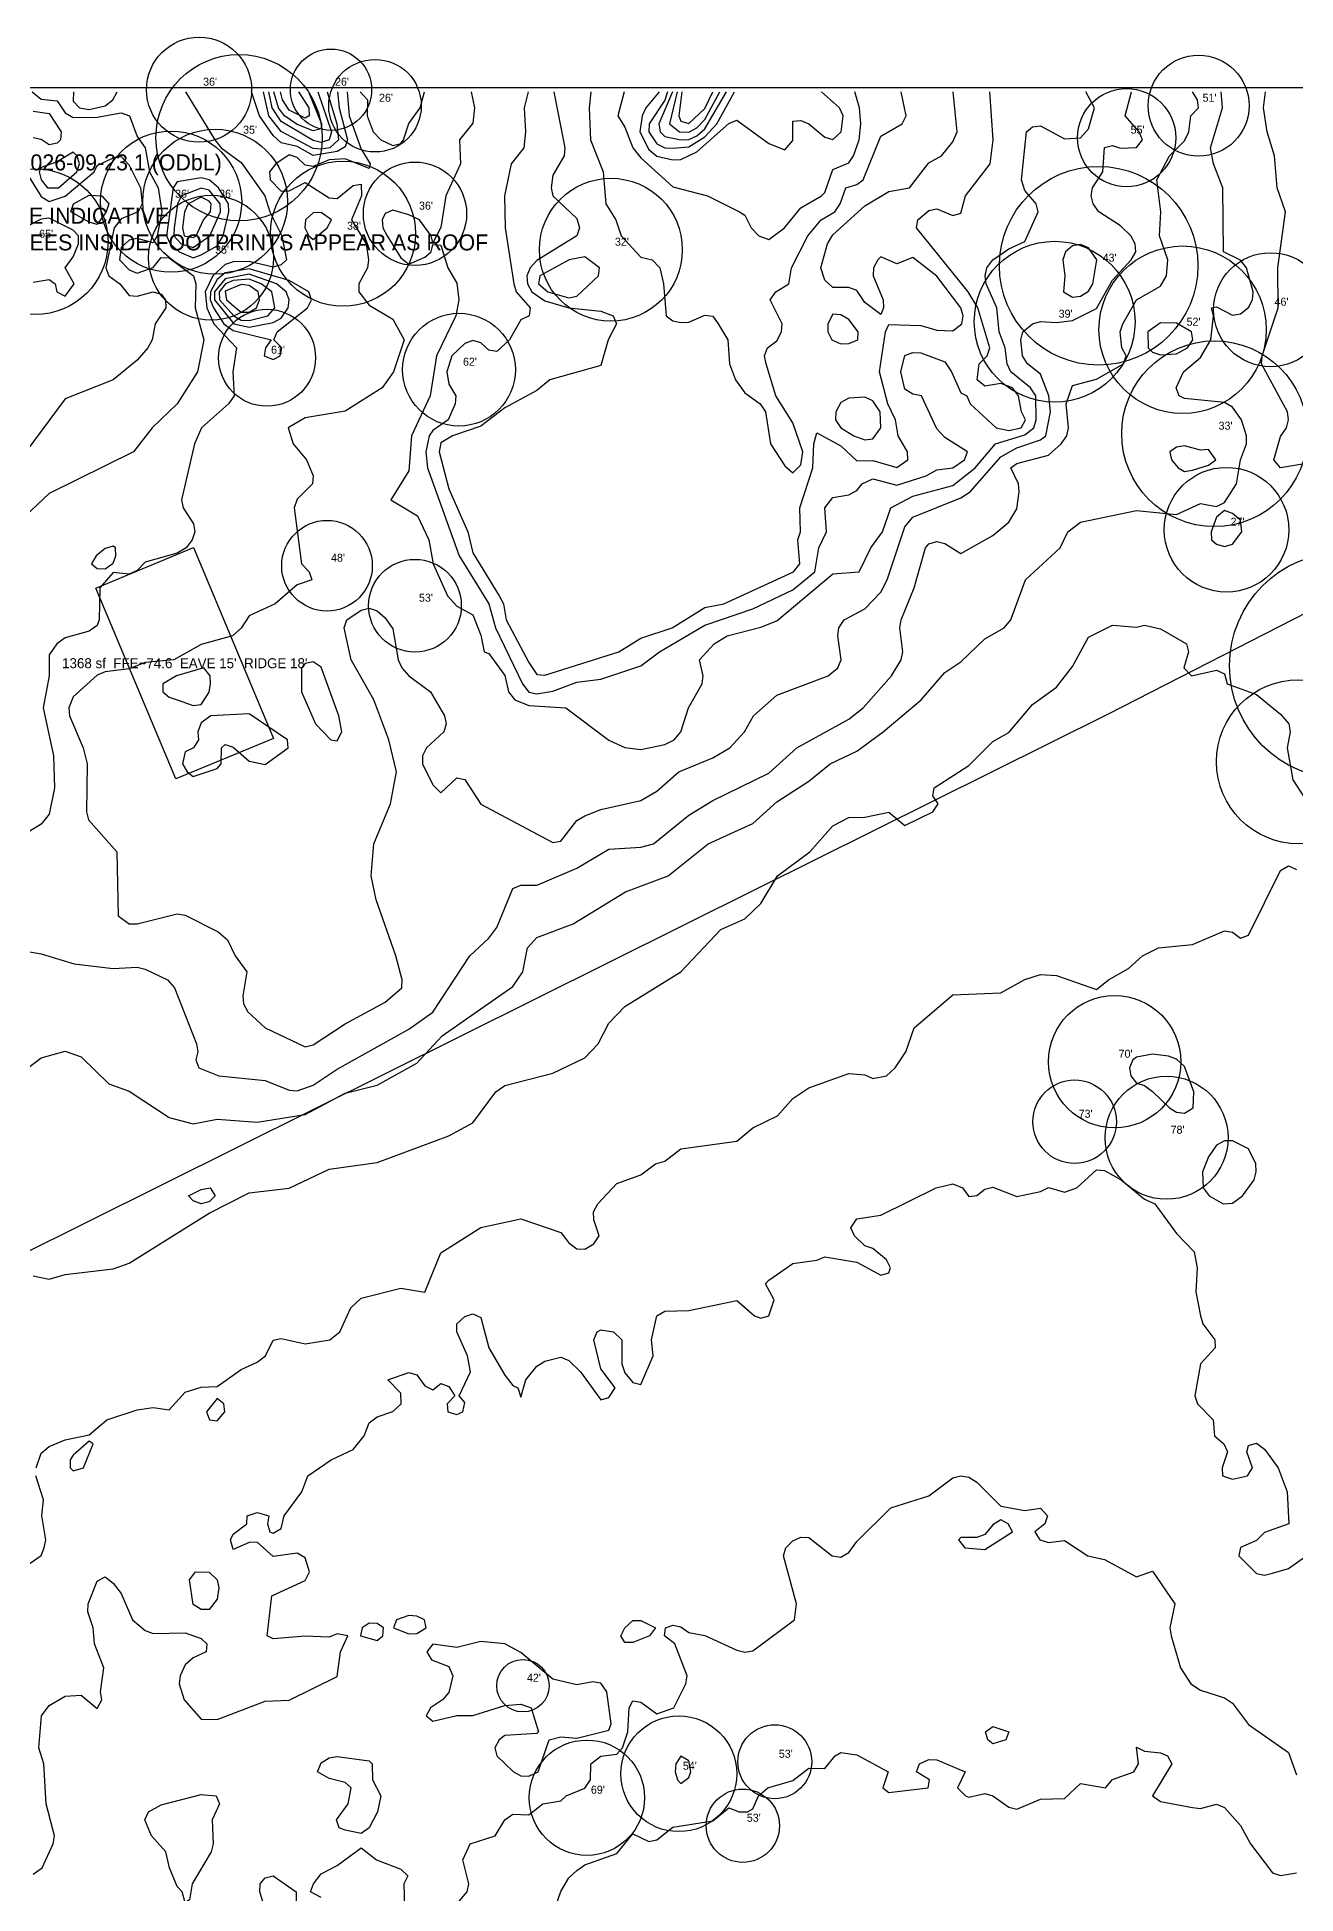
# Model space of a CAD drawing. Extents: x 426033 to 427066, y 1577130 to 1578168.
# Drawn here: x 426360 to 426674.8, y 1577698.5 to 1578162.6 of the extents above; entities that cross this region are included whole.
import ezdxf
from ezdxf.enums import TextEntityAlignment as Align

# ---------------------------------------------------------------- set-up
doc = ezdxf.new("R2010")
doc.units = 21
doc.header["$MEASUREMENT"] = 0
for name, color, linetype in [('A-BLDG-ANNO', 1, 'Continuous'), ('A-BLDG-FTPT', 1, 'Continuous'), ('C-ROAD-CNTR', 7, 'Continuous'), ('C-TOPO-HALF', 9, 'Continuous'), ('C-TOPO-MAJR', 3, 'Continuous'), ('C-TOPO-MINR', 8, 'Continuous'), ('G-ANNO-NOTE', 7, 'Continuous'), ('G-ANNO-ZONE', 6, 'Continuous'), ('L-PLNT-ANNO', 92, 'Continuous'), ('L-PLNT-TREE', 92, 'Continuous')]:
    doc.layers.add(name, color=color, linetype=linetype)

msp = doc.modelspace()

# ---------------------------------------------------------------- linework, layer by layer
at = {"layer": 'A-BLDG-FTPT', "elevation": 73.58}
msp.add_lwpolyline([(426399.14, 1578035.06), (426419.12, 1577987.31), (426394.72, 1577977.2), (426374.7, 1578024.92), (426399.14, 1578035.06)], close=True, dxfattribs=at)
at = {"layer": 'C-ROAD-CNTR'}
msp.add_lwpolyline([(426785.96, 1577994.24), (426747.16, 1578015.49), (426732.06, 1578022.41), (426713.07, 1578026.85), (426681.29, 1578020.72), (426627.92, 1577993.37), (426540.21, 1577949.78), (426316.98, 1577838.84)], dxfattribs=at)
at = {"layer": 'C-TOPO-HALF'}
for points, elevation in [([(426349, 1577935.55), (426361, 1577933.45), (426369.29, 1577931), (426379, 1577929.83), (426385, 1577930.13), (426387, 1577929.67), (426392.58, 1577927), (426394.37, 1577925), (426399.89, 1577911), (426400.22, 1577909), (426399.66, 1577907), (426400.42, 1577905), (426405.46, 1577903), (426417, 1577901.84), (426423, 1577899.39), (426425, 1577899.2), (426429, 1577900.6), (426435, 1577904.64), (426453, 1577914.67), (426459, 1577918.88), (426468.19, 1577933), (426473, 1577937.37), (426475, 1577940.07), (426479, 1577949.79), (426481, 1577950.68), (426485, 1577950.66), (426487, 1577951.46), (426495, 1577954.87), (426503, 1577959.6), (426511, 1577960.1), (426514.2, 1577961), (426523, 1577968.13), (426529, 1577971.84), (426543, 1577978.64), (426550.03, 1577985), (426563, 1577992.17), (426566.61, 1577995), (426573.68, 1578003), (426576.08, 1578007), (426576.53, 1578009), (426575.79, 1578015), (426576.13, 1578017), (426579.4, 1578025), (426582.19, 1578035), (426583, 1578036), (426585, 1578036.55), (426587, 1578036.09), (426591, 1578033.54), (426599, 1578038.07), (426603, 1578041.35), (426605, 1578044.73), (426605.62, 1578049), (426605.49, 1578051), (426603.54, 1578055), (426605, 1578056.04), (426613, 1578058.11), (426616.1, 1578061), (426617.53, 1578063), (426617.96, 1578065), (426617.39, 1578071), (426619, 1578075.56), (426625, 1578077.13), (426631.73, 1578081), (426632.36, 1578083), (426631.34, 1578085), (426630.89, 1578089), (426631.54, 1578091), (426635, 1578096.93), (426641, 1578100.42), (426642.47, 1578103), (426642.84, 1578107), (426640.73, 1578113), (426641.05, 1578119), (426640.02, 1578127), (426643.24, 1578133), (426647, 1578136.73), (426648.06, 1578139), (426648.6, 1578143), (426650.47, 1578145), (426650.21, 1578147), (426648.95, 1578149)], 73.5), ([(426397.08, 1578149), (426404.47, 1578137), (426406.06, 1578135), (426411, 1578131.32), (426416.98, 1578123), (426418.19, 1578119), (426421.19, 1578113), (426422.32, 1578107), (426421, 1578105.68), (426419, 1578105.12), (426413, 1578106.58), (426409, 1578106.47), (426407, 1578105.8), (426403.94, 1578103), (426401.99, 1578099), (426402.44, 1578095), (426404.19, 1578091), (426409.87, 1578085), (426408.96, 1578079), (426409.31, 1578073), (426407.87, 1578071), (426401.06, 1578065), (426399.31, 1578061), (426396.06, 1578047), (426396.49, 1578045), (426399.14, 1578041), (426399.45, 1578039), (426398.77, 1578037), (426397.23, 1578035), (426395, 1578033.64), (426387, 1578031.37), (426385, 1578029.28), (426383, 1578028.41), (426379, 1578028.8), (426375.67, 1578025), (426375.53, 1578017), (426375, 1578015.58), (426373, 1578014.14), (426367, 1578012.51), (426364.9, 1578011), (426363, 1578008.23), (426362.97, 1578003), (426361.53, 1577995), (426364.06, 1577983), (426364.29, 1577975), (426363, 1577968.35), (426361, 1577965.86), (426351, 1577959.72)], 73.5), ([(426369.09, 1578149), (426369, 1578146.6), (426370.57, 1578145), (426373, 1578144.55), (426377, 1578145.47), (426378.95, 1578147), (426380.04, 1578149)], 73.5), ([(426435.11, 1578149), (426435.5, 1578145), (426437.65, 1578137), (426437, 1578135.21), (426435, 1578134.02), (426429, 1578133.08), (426425, 1578135.34), (426421, 1578136.2), (426419, 1578138.03), (426415.59, 1578143), (426413.63, 1578149)], 73.5), ([(426430.24, 1578149), (426433.63, 1578139), (426433.06, 1578137), (426431, 1578136.32), (426429, 1578136.78), (426421, 1578141.57), (426418.75, 1578145), (426417.93, 1578149)], 72.5), ([(426425.35, 1578149), (426427.96, 1578145), (426428.02, 1578143), (426427, 1578142.38), (426423, 1578144.35), (426421.36, 1578147), (426420.9, 1578149)], 71.5), ([(426440.75, 1578149), (426442.61, 1578147), (426442.56, 1578143), (426444.05, 1578139), (426445.94, 1578137), (426449, 1578135.53), (426451, 1578136.08), (426451.66, 1578137), (426453, 1578141.06), (426455.8, 1578145), (426456.86, 1578149)], 74.5), ([(426468.56, 1578149), (426469.36, 1578145), (426469, 1578141.12), (426465.64, 1578137), (426465.91, 1578131), (426462.22, 1578123), (426461, 1578115.03), (426459, 1578111.23), (426458.55, 1578113), (426455.6, 1578117), (426453, 1578118.23), (426449, 1578119.37), (426447, 1578118.59), (426446.3, 1578117), (426446.47, 1578115), (426447.58, 1578113), (426451, 1578107.44), (426453, 1578105.9), (426457, 1578107.6), (426458.58, 1578109), (426459, 1578110.79), (426461, 1578110.67), (426462.69, 1578105), (426465, 1578101.13), (426465.49, 1578097), (426464.73, 1578093), (426459.87, 1578083), (426458.28, 1578073), (426453.61, 1578063), (426453, 1578054.18), (426448.48, 1578047), (426455.15, 1578043), (426457.94, 1578037), (426459.06, 1578031), (426462.6, 1578023), (426465, 1578020.39), (426469, 1578018.2), (426471, 1578013.17), (426471.77, 1578009), (426473, 1578008.55), (426477, 1578003.02), (426477.9, 1577999), (426479.51, 1577997), (426483, 1577995.59), (426492.21, 1577995), (426503, 1577986.91), (426507, 1577985.09), (426511, 1577984.53), (426517, 1577985.82), (426519.32, 1577987), (426520.96, 1577989), (426522.88, 1577995), (426526.33, 1578001), (426526.55, 1578003), (426525.67, 1578007), (426529.36, 1578011), (426532.61, 1578013), (426541, 1578015.11), (426545, 1578016.75), (426559, 1578028.47), (426565.57, 1578029), (426568.49, 1578035), (426571.47, 1578039), (426573.53, 1578045), (426579, 1578047.87), (426589, 1578050.57), (426594.64, 1578055), (426599.67, 1578061), (426607, 1578063.2), (426609.3, 1578065), (426609.87, 1578067), (426609.8, 1578073), (426608.5, 1578075), (426603.56, 1578079), (426602.63, 1578081), (426602.13, 1578085), (426600.64, 1578089), (426600.02, 1578095), (426597.34, 1578101), (426597.12, 1578103), (426597.52, 1578105), (426599, 1578106.93), (426603, 1578109.76), (426607, 1578111.55), (426610.34, 1578119), (426609.85, 1578121), (426607, 1578124.32), (426606.17, 1578127), (426607.48, 1578139), (426609, 1578140.22), (426611, 1578140.46), (426617, 1578137.18), (426621, 1578137.46), (426623, 1578139.7), (426624.48, 1578145), (426622.26, 1578149)], 74.5), ([(426489.2, 1578149), (426491.96, 1578135), (426491.79, 1578133), (426489, 1578128.16), (426488.54, 1578125), (426489, 1578122.99), (426495, 1578117.29), (426495.62, 1578115), (426494.97, 1578113), (426485, 1578106.79), (426483.32, 1578105), (426482.47, 1578103), (426482.62, 1578101), (426483.7, 1578099), (426487, 1578096.75), (426493, 1578094.95), (426501, 1578094.13), (426504.09, 1578093), (426504.94, 1578091), (426502.81, 1578087), (426501, 1578080.53), (426488.26, 1578077), (426485, 1578074.3), (426477, 1578069.93), (426471, 1578065.41), (426463.92, 1578063), (426461, 1578061.26), (426460.51, 1578059), (426463, 1578049.76), (426467.7, 1578039), (426469, 1578033.69), (426475.59, 1578023), (426476.6, 1578021), (426477.33, 1578017), (426483, 1578006.3), (426485, 1578003.31), (426487, 1578003.15), (426505.5, 1578009), (426511, 1578012.42), (426518.81, 1578015), (426527, 1578020.06), (426531.74, 1578021), (426549.14, 1578029), (426550.78, 1578031), (426550.25, 1578037), (426550.89, 1578039), (426550.76, 1578045), (426554.03, 1578055), (426554.27, 1578061), (426555, 1578063.73), (426561, 1578060.5), (426565, 1578056.73), (426569, 1578056.82), (426575, 1578055.07), (426577.77, 1578057), (426577.69, 1578059), (426575.36, 1578063), (426574.7, 1578067), (426572.79, 1578071), (426570.72, 1578079), (426572.15, 1578089), (426573, 1578090.78), (426581, 1578090.57), (426585, 1578089.4), (426589, 1578089.23), (426591.27, 1578091), (426591.58, 1578093), (426591.07, 1578095), (426585, 1578102.87), (426579, 1578107.56), (426575, 1578106.01), (426571, 1578107.74), (426570.25, 1578107), (426569.22, 1578105), (426569.07, 1578103), (426571.64, 1578097), (426571.73, 1578095), (426571, 1578093.32), (426567, 1578096.32), (426565, 1578099.34), (426563, 1578100.04), (426559, 1578100.07), (426557, 1578101.9), (426556.02, 1578105), (426557.7, 1578111), (426559, 1578113.23), (426567, 1578120.48), (426573, 1578124.02), (426578.19, 1578125), (426583, 1578131.25), (426586.19, 1578133), (426589, 1578136.46), (426590.13, 1578139), (426589.1, 1578149)], 75.5), ([(426506.81, 1578149), (426505.21, 1578143), (426507, 1578140.15), (426508.98, 1578135), (426511, 1578132.43), (426519, 1578125.26), (426527.68, 1578123), (426535.68, 1578119), (426537, 1578118.15), (426538.57, 1578115), (426540.48, 1578113), (426543, 1578112.09), (426546.93, 1578115), (426551, 1578120.01), (426556.19, 1578123), (426557, 1578123.83), (426559, 1578129.55), (426563, 1578131.2), (426564.2, 1578133), (426565.59, 1578137), (426566.06, 1578141), (426565.7, 1578145), (426564.52, 1578149)], 76.5), ([(426517.62, 1578149), (426517, 1578146.92), (426513.07, 1578141), (426513.01, 1578139), (426515, 1578135.94), (426517, 1578134.95), (426519, 1578134.9), (426523, 1578135.23), (426527, 1578137.69), (426530, 1578141), (426534.41, 1578149)], 77.5), ([(426520.07, 1578149), (426518.13, 1578141), (426520.67, 1578139), (426523, 1578138.89), (426525, 1578139.94), (426527, 1578142.05), (426530.77, 1578149)], 78.5), ([(426677, 1578055.97), (426671, 1578054.99), (426669.35, 1578057), (426671, 1578062.83), (426672.5, 1578065), (426672.99, 1578067), (426672.73, 1578069), (426666.28, 1578081), (426666.44, 1578083), (426670.37, 1578095), (426670.35, 1578105), (426672.27, 1578119), (426670.17, 1578125), (426669.51, 1578133), (426667.65, 1578139), (426666.7, 1578145), (426667.21, 1578149)], 72.5), ([(426359, 1578144.11), (426363, 1578143.52), (426366.03, 1578139), (426365.79, 1578137), (426365, 1578136.1), (426363, 1578135.72), (426361, 1578137.06), (426359, 1578137.51)], 72.5), ([(426357.17, 1578129), (426361, 1578122.82), (426363, 1578121.57), (426367, 1578122.85), (426374.26, 1578129), (426375, 1578130.58), (426379, 1578132.44), (426381, 1578132.77), (426383, 1578130.6), (426385.81, 1578125), (426386.26, 1578121), (426385.3, 1578119), (426381, 1578117.19), (426379.29, 1578115), (426377.14, 1578105), (426377.93, 1578103), (426380.64, 1578101), (426383, 1578098.07), (426385, 1578097.87), (426389, 1578099), (426391, 1578098.39), (426392.07, 1578097), (426392.22, 1578095), (426389.47, 1578091), (426388.72, 1578087), (426387.7, 1578085), (426385, 1578081.88), (426378.99, 1578077), (426367, 1578072.23), (426357.14, 1578059)], 72.5), ([(426359, 1578101.36), (426363, 1578102.04), (426364.52, 1578101), (426364.94, 1578099), (426364.94, 1578099), (426367, 1578097.89), (426369.29, 1578101), (426366.97, 1578105), (426369, 1578107.72), (426370.33, 1578111), (426370.33, 1578113), (426369, 1578114.38), (426363, 1578117.41), (426361, 1578117.15), (426356.75, 1578115)], 72.5), ([(426359, 1577852.98), (426363, 1577852.12), (426367, 1577853.28), (426379, 1577854.71), (426383, 1577856.15), (426403, 1577868.61), (426413, 1577873.7), (426423, 1577874.93), (426433, 1577879.65), (426445, 1577881.31), (426463, 1577887.98), (426469, 1577891.23), (426474.72, 1577899), (426477, 1577900.59), (426489, 1577903.62), (426497, 1577907.48), (426500.36, 1577911), (426503, 1577916.18), (426507, 1577920.33), (426521, 1577928.99), (426531, 1577939.56), (426537, 1577942.22), (426541, 1577946.06), (426545.21, 1577953), (426553.24, 1577959), (426559, 1577965.49), (426563, 1577967.57), (426567, 1577967.66), (426573, 1577968.92), (426577, 1577965.56), (426584.06, 1577969), (426585.36, 1577971), (426583.99, 1577973), (426584.36, 1577975), (426593, 1577980.58), (426599, 1577986.59), (426603, 1577988.84), (426609, 1577995.8), (426615, 1578000.14), (426619, 1578005.33), (426623, 1578012.63), (426629, 1578015.67), (426635, 1578015.11), (426637, 1578015.62), (426641, 1578014.75), (426647.48, 1578011), (426647.94, 1578009), (426646.84, 1578005), (426648.75, 1578003), (426655, 1578004.38), (426657, 1578003.46), (426657.62, 1578001), (426665, 1577998.28), (426671, 1577993.38), (426673.08, 1577991), (426673.44, 1577989), (426672.63, 1577985), (426674.06, 1577977), (426677, 1577972.47)], 72.5), ([(426359, 1577703.43), (426361.23, 1577705), (426364.02, 1577711), (426364.31, 1577713), (426362.26, 1577721), (426361.69, 1577731), (426360.43, 1577735), (426361.12, 1577743), (426363, 1577745.55), (426367, 1577747.91), (426371, 1577748.16), (426375, 1577744.8), (426376.15, 1577747), (426375.82, 1577749), (426376.71, 1577755), (426374.37, 1577761), (426374.02, 1577765), (426372.66, 1577769), (426372.75, 1577771), (426375, 1577776.64), (426377, 1577777.7), (426379, 1577776.17), (426381, 1577773.55), (426383.8, 1577767), (426387, 1577764.32), (426389, 1577763.58), (426397, 1577763.7), (426401, 1577762.31), (426402.43, 1577761), (426402.24, 1577759), (426399, 1577757.46), (426397, 1577755.74), (426395.74, 1577753), (426395.54, 1577751), (426396.75, 1577747), (426401, 1577742.14), (426405, 1577742.09), (426417, 1577746.62), (426423, 1577746.86), (426435, 1577752.81), (426435.89, 1577759), (426437.74, 1577763), (426435, 1577763.44), (426433, 1577762.61), (426427, 1577762.92), (426419, 1577762.22), (426417.53, 1577763), (426418.66, 1577773), (426427, 1577776.8), (426428.1, 1577779), (426427, 1577782.44), (426425, 1577783.64), (426419, 1577782.83), (426415, 1577786.38), (426413, 1577786.31), (426409, 1577784.58), (426408.36, 1577787), (426409, 1577788.36), (426412.43, 1577791), (426412.53, 1577793), (426415, 1577793.82), (426417.95, 1577793), (426417.6, 1577791), (426418.19, 1577789), (426419, 1577788.61), (426421, 1577789.81), (426421.76, 1577793), (426426.22, 1577799), (426427.7, 1577803), (426433.53, 1577807), (426439, 1577809.53), (426441.76, 1577813), (426443, 1577816.19), (426445, 1577817.69), (426449, 1577819.05), (426451.04, 1577821), (426451, 1577823.61), (426447.72, 1577827), (426453, 1577828.81), (426455, 1577828.2), (426457, 1577825.51), (426459, 1577824.48), (426461, 1577826.04), (426463, 1577825.28), (426464.46, 1577823), (426462.52, 1577821), (426462.73, 1577819), (426465, 1577818.3), (426466.5, 1577819), (426467, 1577821.28), (426465.56, 1577823), (426468.4, 1577829), (426467.63, 1577833), (426464.94, 1577839), (426464.97, 1577841), (426467, 1577842.77), (426469, 1577843.47), (426471, 1577842.56), (426472.98, 1577835), (426477, 1577828.17), (426479, 1577825.57), (426480.23, 1577825), (426481, 1577822.64), (426482.19, 1577827), (426485, 1577830.43), (426487, 1577831.67), (426491, 1577832.62), (426493, 1577831.81), (426495.94, 1577829), (426501, 1577822), (426503, 1577822.53), (426504.59, 1577825), (426501, 1577829.71), (426499.23, 1577837), (426500.1, 1577839), (426501, 1577839.44), (426504.17, 1577839), (426506.27, 1577837), (426506.25, 1577831), (426507, 1577828.76), (426509, 1577826.3), (426511, 1577825.82), (426514.1, 1577833), (426513.64, 1577837), (426514.98, 1577843), (426517, 1577844.13), (426523, 1577844.27), (426535, 1577846.81), (426539.4, 1577843), (426541, 1577842.42), (426543, 1577842.97), (426544.33, 1577847), (426542.14, 1577851), (426543, 1577851.91), (426549, 1577856.08), (426555, 1577856.88), (426557, 1577857.69), (426565, 1577856.38), (426571, 1577853.14), (426573, 1577853.74), (426573.47, 1577855), (426572.45, 1577857), (426569, 1577859.8), (426567, 1577860.5), (426564.46, 1577863), (426563.53, 1577865), (426565, 1577867.25), (426571, 1577868.11), (426584.86, 1577875), (426589, 1577876), (426591.47, 1577875), (426593, 1577872.84), (426595, 1577873.06), (426597, 1577874.63), (426599, 1577875.14), (426605, 1577872.77), (426611, 1577874.06), (426613, 1577875.05), (426617, 1577873.93), (426620.03, 1577875), (426625, 1577879.51), (426627, 1577879.35), (426631.16, 1577877), (426637, 1577872.16), (426639.52, 1577871), (426645, 1577863.52), (426649.4, 1577859), (426650.15, 1577855), (426649.85, 1577849), (426651.02, 1577843), (426651.53, 1577841), (426654.58, 1577837), (426654.68, 1577835), (426650.98, 1577831), (426649.59, 1577823), (426650.24, 1577821), (426654.18, 1577817), (426654.48, 1577813), (426656.85, 1577811), (426657.7, 1577809), (426656.41, 1577805), (426656.48, 1577803), (426659, 1577802.14), (426662.73, 1577803), (426663.99, 1577805), (426662.59, 1577809), (426663, 1577810.55), (426665, 1577811.15), (426667, 1577809.61), (426670.37, 1577805), (426672.68, 1577799), (426673.08, 1577791), (426667, 1577788.82), (426665, 1577786.84), (426661, 1577785.08), (426660.53, 1577783), (426665, 1577778.6), (426667, 1577778.11), (426669, 1577778.62), (426673, 1577779.79), (426679, 1577784.04)], 71.5), ([(426489.56, 1577695), (426491, 1577699.06), (426493, 1577702.52), (426495, 1577704.32), (426497, 1577705.74), (426505, 1577708.6), (426509, 1577713.44), (426513, 1577711.55), (426515, 1577711.94), (426519, 1577715.17), (426529, 1577716.74), (426533, 1577719.98), (426535.59, 1577719), (426537.7, 1577719), (426539, 1577719.7), (426540.45, 1577723), (426542.77, 1577725), (426549, 1577726.84), (426553, 1577729.92), (426557, 1577729.84), (426559.6, 1577733), (426561, 1577733.83), (426565, 1577733.22), (426572.88, 1577729), (426571.54, 1577725), (426573, 1577723.84), (426582.86, 1577725), (426583.19, 1577727), (426579.93, 1577729), (426580.69, 1577731), (426583, 1577732.05), (426585, 1577731.99), (426592.08, 1577729), (426590.16, 1577725), (426592.19, 1577723), (426593, 1577722.66), (426597, 1577723.59), (426599, 1577722.99), (426603, 1577720.13), (426605, 1577719.64), (426611, 1577722.14), (426617, 1577722.28), (426621, 1577726.1), (426627.25, 1577725), (426629, 1577727.1), (426634.34, 1577729), (426635.48, 1577731), (426635, 1577735.17), (426637, 1577734.12), (426641, 1577733.75), (426642.73, 1577733), (426643.79, 1577731), (426638.97, 1577723), (426641, 1577721.57), (426649, 1577720.08), (426651, 1577719.78), (426655, 1577720.92), (426657, 1577720.06), (426661, 1577715.59), (426663.48, 1577711), (426669, 1577703.72), (426671, 1577703.07), (426675, 1577703.72)], 70.5)]:
    msp.add_lwpolyline(points, dxfattribs=dict(at, elevation=elevation))
for points, elevation in [([(426395.51, 1578109), (426399, 1578107.48), (426401, 1578108.18), (426405, 1578110.44), (426406.53, 1578113), (426407.96, 1578119), (426407.88, 1578121), (426405.33, 1578125), (426403, 1578126.98), (426401, 1578127.44), (426395, 1578126.45), (426393.99, 1578125), (426392.33, 1578113), (426393.24, 1578111), (426395.51, 1578109)], 73.5), ([(426396.77, 1578113), (426399, 1578112.57), (426399.75, 1578113), (426401.63, 1578117), (426403.35, 1578119), (426403.5, 1578121), (426403, 1578121.64), (426401, 1578122.61), (426397.78, 1578121), (426396.87, 1578119), (426396.33, 1578115), (426396.77, 1578113)], 74.5), ([(426616.68, 1578099), (426619, 1578097.65), (426621, 1578097.85), (426623, 1578099.17), (426624.05, 1578101), (426625.08, 1578107), (426623, 1578110.01), (426621, 1578110.81), (426619, 1578110.5), (426617.22, 1578109), (426616.56, 1578107), (426617.02, 1578103), (426616.68, 1578099)], 74.5), ([(426409.19, 1578091), (426413, 1578090.12), (426419, 1578091.27), (426421, 1578092.41), (426422.8, 1578095), (426423.01, 1578097), (426422.31, 1578099), (426419.88, 1578101), (426413, 1578103.4), (426407, 1578102.25), (426404.37, 1578099), (426404.38, 1578097), (426409.19, 1578091)], 74.5), ([(426409.69, 1578095), (426411, 1578093.87), (426413, 1578093.87), (426414.88, 1578095), (426415.61, 1578097), (426415.31, 1578099), (426413, 1578100.59), (426411, 1578100.84), (426407, 1578099.15), (426407.33, 1578097), (426409.69, 1578095)], 75.5), ([(426637.88, 1578085), (426639, 1578083.87), (426641, 1578083.18), (426645, 1578083.48), (426647.74, 1578085), (426649.06, 1578087), (426648.7, 1578089), (426645, 1578091.16), (426641, 1578091.26), (426637.82, 1578089), (426637.88, 1578085)], 73.5), ([(426645.36, 1578055), (426647, 1578054.09), (426649, 1578054.38), (426653, 1578055.62), (426654.84, 1578057), (426653, 1578059.52), (426651, 1578059.39), (426647, 1578060.51), (426645, 1578060.13), (426643.33, 1578059), (426643.71, 1578057), (426645.36, 1578055)], 73.5), ([(426373.58, 1578031), (426375, 1578029.81), (426377, 1578029.69), (426379, 1578031.17), (426379.69, 1578033), (426379.59, 1578035), (426379, 1578035.4), (426377, 1578034.77), (426374.75, 1578033), (426373.58, 1578031)], 73.5), ([(426395.04, 1577997), (426399, 1577995.58), (426401, 1577995.78), (426403, 1577998.85), (426403.35, 1578001), (426403.25, 1578003), (426401.72, 1578005), (426394.87, 1578003), (426391.41, 1578001), (426391.42, 1577999), (426393, 1577997.64), (426395.04, 1577997)], 74.5), ([(426433.47, 1577987), (426435, 1577986.73), (426436.24, 1577989), (426435.43, 1577993), (426431, 1578005.13), (426429, 1578006.45), (426427, 1578006.05), (426426.1, 1578005), (426426.12, 1577999), (426429.61, 1577991), (426433.47, 1577987)], 74.5), ([(426397.55, 1577979), (426399, 1577977.84), (426405, 1577979.82), (426405.98, 1577981), (426406.08, 1577985), (426407, 1577985.8), (426409, 1577985.14), (426413, 1577981.65), (426417, 1577980.82), (426422.8, 1577985), (426422.57, 1577987), (426413, 1577993.5), (426403.4, 1577993), (426401, 1577991.26), (426400.2, 1577989), (426400.36, 1577987), (426399.08, 1577985), (426397, 1577983.97), (426396.32, 1577981), (426397.55, 1577979)], 74.5), ([(426401, 1577870.99), (426399, 1577871.73), (426397.83, 1577873), (426401, 1577874.6), (426403.25, 1577875), (426404.54, 1577873), (426403, 1577871.46), (426401, 1577870.99)], 72.5), ([(426399, 1577770.82), (426398.06, 1577777), (426399.63, 1577779), (426403, 1577778.89), (426405.02, 1577777), (426405.43, 1577775), (426405, 1577772.14), (426403, 1577769.54), (426401, 1577769.56), (426399, 1577770.82)], 71.5), ([(426440.85, 1577763), (426445, 1577761.85), (426446.45, 1577763), (426446.59, 1577765), (426445, 1577766.07), (426443, 1577766.16), (426441.27, 1577765), (426440.85, 1577763)], 71.5), ([(426449.14, 1577765), (426453, 1577763.46), (426455, 1577763.53), (426457.31, 1577765), (426456.85, 1577767), (426455, 1577767.93), (426453, 1577768.05), (426449.89, 1577767), (426449.14, 1577765)], 71.5), ([(426479.1, 1577729), (426481, 1577728.02), (426483, 1577727.91), (426485.32, 1577729), (426488.03, 1577737), (426491, 1577737.72), (426495, 1577737.42), (426503, 1577739.37), (426503.59, 1577741), (426502.51, 1577749), (426501, 1577751.12), (426499, 1577751.48), (426495, 1577750.75), (426489, 1577752.17), (426481, 1577758.85), (426477, 1577760.95), (426471, 1577761.55), (426465, 1577760.08), (426459, 1577760.91), (426457.48, 1577759), (426458.6, 1577757), (426463, 1577755.31), (426464, 1577753), (426463, 1577748.83), (426461.42, 1577747), (426458.36, 1577745), (426457.28, 1577743), (426459, 1577741.63), (426465, 1577743.07), (426469, 1577743.08), (426477, 1577745.57), (426481, 1577745.92), (426483.52, 1577745), (426485.39, 1577739), (426485, 1577738.56), (426477, 1577738.07), (426475.58, 1577737), (426474.46, 1577735), (426474.98, 1577733), (426479.1, 1577729)], 71.5), ([(426599, 1577735.97), (426597.75, 1577737), (426597.2, 1577739), (426599, 1577740.28), (426603.06, 1577739), (426602.29, 1577737), (426599, 1577735.97)], 70.5)]:
    msp.add_lwpolyline(points, close=True, dxfattribs=dict(at, elevation=elevation))
at = {"layer": 'C-TOPO-MAJR', "elevation": 75}
msp.add_lwpolyline([(426482.77, 1578149), (426481.77, 1578145), (426482.17, 1578139), (426481.71, 1578135), (426478.57, 1578131), (426476.88, 1578123), (426477.08, 1578115), (426479.24, 1578101), (426479.82, 1578099), (426483.32, 1578095), (426483.08, 1578093), (426481, 1578091.94), (426478.16, 1578087), (426475, 1578084.03), (426473, 1578084.38), (426471, 1578086.18), (426469, 1578086.81), (426467, 1578086.02), (426463.7, 1578083), (426462.44, 1578079), (426463, 1578075.92), (426464.68, 1578073), (426464.58, 1578071), (426462.84, 1578067), (426459, 1578064.3), (426458.08, 1578063), (426457.2, 1578059), (426457.66, 1578055), (426465.55, 1578033), (426472.94, 1578021), (426474.6, 1578015), (426481.37, 1578001), (426483, 1577998.9), (426485, 1577998.45), (426489, 1577999.13), (426495, 1578001.36), (426501, 1578002.17), (426511, 1578005.47), (426515.7, 1578009), (426527, 1578015.67), (426539, 1578019.73), (426549, 1578024.45), (426554.51, 1578029), (426555.52, 1578035), (426557.42, 1578039), (426556.99, 1578045), (426559, 1578047.55), (426563, 1578048.25), (426565, 1578049.33), (426566.37, 1578051), (426569, 1578052.18), (426575, 1578050.64), (426582.34, 1578053), (426585, 1578054.45), (426589, 1578054.93), (426591.97, 1578057), (426592.72, 1578059), (426587, 1578062.59), (426585, 1578064.76), (426581.23, 1578073), (426579, 1578073.41), (426577, 1578074.61), (426576.02, 1578079), (426577, 1578083.05), (426579, 1578083.81), (426581, 1578083.74), (426587, 1578081.48), (426588.72, 1578079), (426591, 1578073.68), (426592.57, 1578073), (426593.35, 1578071), (426599.88, 1578065), (426603, 1578064.32), (426606.14, 1578065), (426607.23, 1578067), (426606.22, 1578069), (426605.49, 1578073), (426603.93, 1578075), (426601, 1578076.09), (426597, 1578075.4), (426595.11, 1578077), (426595.61, 1578081), (426597.65, 1578083), (426598.27, 1578085), (426595.26, 1578095), (426592.9, 1578099), (426579.97, 1578115), (426580.29, 1578117), (426583, 1578119.32), (426585, 1578119.76), (426589, 1578118.06), (426591, 1578118.61), (426592.18, 1578123), (426598.33, 1578131), (426599.11, 1578137), (426598.26, 1578149)], dxfattribs=at)
msp.add_lwpolyline([(426409.22, 1578093), (426411, 1578091.87), (426413, 1578091.79), (426417.68, 1578093), (426419.44, 1578095), (426418.67, 1578099), (426416.05, 1578101), (426413, 1578102.1), (426409, 1578101.83), (426407.09, 1578101), (426405.52, 1578099), (426405.64, 1578097), (426409.22, 1578093)], close=True, dxfattribs=at)
at = {"layer": 'C-TOPO-MINR'}
for points, elevation in [([(426353, 1577901.37), (426361, 1577907.51), (426367, 1577909.1), (426371, 1577907.74), (426377.92, 1577901), (426383, 1577899.15), (426393, 1577892.6), (426399, 1577890.99), (426405, 1577892.16), (426415, 1577891.39), (426427, 1577893.34), (426437, 1577898.68), (426445, 1577900.62), (426455, 1577906.12), (426461.26, 1577913), (426479, 1577925.31), (426481.48, 1577929), (426482.65, 1577935), (426485, 1577937.56), (426494.06, 1577941), (426507.12, 1577949), (426517.82, 1577953), (426527.87, 1577961), (426539, 1577966.09), (426545, 1577971.47), (426553, 1577976.68), (426558.33, 1577981), (426565, 1577984.17), (426571.59, 1577989), (426581.15, 1577997), (426587, 1578003.79), (426591, 1578006.49), (426597, 1578012.24), (426601.88, 1578015), (426603.56, 1578017), (426607.2, 1578027), (426615.92, 1578035), (426617.77, 1578039), (426621, 1578041.37), (426635, 1578044.31), (426645, 1578043.28), (426651, 1578046.03), (426655, 1578045.33), (426657, 1578046.29), (426659.96, 1578051), (426660.97, 1578057), (426662.49, 1578061), (426662.49, 1578063), (426661.23, 1578067), (426659, 1578070.14), (426657, 1578071.29), (426647, 1578072.27), (426645.62, 1578073), (426644.89, 1578075), (426646.72, 1578079), (426651, 1578082.59), (426653.57, 1578087), (426654.24, 1578093), (426653.72, 1578095), (426655, 1578095.22), (426659, 1578093.14), (426661, 1578093.49), (426663, 1578095.08), (426664, 1578097), (426664.13, 1578099), (426662.5, 1578105), (426661, 1578106.85), (426656.75, 1578109), (426656.53, 1578125), (426654.25, 1578131), (426653.51, 1578135), (426656.47, 1578145), (426656.16, 1578149)], 73), ([(426358.75, 1578149), (426361, 1578147.17), (426365, 1578146.68), (426367, 1578143.74), (426369, 1578142.55), (426375, 1578142.65), (426381, 1578143.72), (426383.13, 1578143), (426385, 1578137.78), (426387.02, 1578135), (426388.1, 1578129), (426390.22, 1578125), (426391.18, 1578119), (426390.01, 1578113), (426389, 1578111.19), (426385, 1578112.28), (426383, 1578111.92), (426381, 1578110.04), (426380.57, 1578107), (426383, 1578104.5), (426385, 1578103.63), (426389, 1578105.09), (426391, 1578107.55), (426393, 1578107.48), (426399.11, 1578103), (426399.67, 1578101), (426399.52, 1578095), (426401.72, 1578087), (426400.09, 1578079), (426395.04, 1578071), (426388.74, 1578065), (426384.07, 1578059), (426363, 1578048.56), (426357, 1578042.88)], 73), ([(426437.53, 1578149), (426438.04, 1578143), (426441, 1578134.67), (426443.3, 1578131), (426443, 1578129.78), (426437, 1578132.19), (426433, 1578131.95), (426429, 1578130.33), (426427, 1578130.6), (426425, 1578132.58), (426423, 1578133.22), (426419.73, 1578131), (426418.07, 1578129), (426418.24, 1578127), (426421, 1578124.14), (426423, 1578124.25), (426427, 1578126.27), (426433, 1578122.46), (426435, 1578122.3), (426439, 1578125.58), (426441, 1578125.85), (426441.1, 1578123), (426438.6, 1578117), (426442.27, 1578111), (426442.88, 1578107), (426442.62, 1578105), (426440.43, 1578101), (426440.43, 1578099), (426443, 1578095.6), (426449, 1578092.16), (426451.79, 1578087), (426449.15, 1578079), (426446.3, 1578075), (426437, 1578069.12), (426427, 1578067.51), (426422.77, 1578065), (426424.03, 1578061), (426427.39, 1578057), (426429.07, 1578053), (426428.88, 1578051), (426425, 1578047.14), (426424.3, 1578045), (426426.14, 1578031), (426427.99, 1578029), (426428.68, 1578027), (426425, 1578025.75), (426419.5, 1578021), (426413, 1578017.96), (426411, 1578014.91), (426408.89, 1578013), (426401, 1578010.83), (426394.19, 1578007), (426387, 1578006.27), (426383, 1578004.69), (426377, 1578003.96), (426375, 1578003.15), (426369, 1577997.72), (426367.95, 1577995), (426368.12, 1577993), (426371.5, 1577985), (426372.53, 1577981), (426372.3, 1577969), (426372.83, 1577967), (426379.95, 1577959), (426380.27, 1577943), (426383, 1577941.01), (426385, 1577940.98), (426395, 1577943.48), (426397, 1577943.14), (426405.27, 1577939), (426407.57, 1577937), (426409.51, 1577933), (426412.4, 1577929), (426411.44, 1577923), (426411.64, 1577921), (426412.68, 1577919), (426416.99, 1577915), (426427, 1577910.21), (426429, 1577910.74), (426437, 1577915.98), (426447, 1577921.36), (426451.21, 1577925), (426451.27, 1577927), (426449.73, 1577933), (426444.76, 1577947), (426443.54, 1577953), (426444.22, 1577961), (426448.38, 1577971), (426449.86, 1577979), (426447.92, 1577987), (426444.19, 1577997), (426438.56, 1578007), (426436.8, 1578015), (426437.43, 1578017), (426441, 1578019.42), (426443, 1578019.92), (426445, 1578019.25), (426447, 1578017.46), (426449, 1578014.69), (426450.33, 1578007), (426451.22, 1578005), (426453, 1578002.95), (426458.38, 1577999), (426461.89, 1577993), (426462.3, 1577991), (426461.68, 1577989), (426457.41, 1577985), (426456.36, 1577983), (426456.41, 1577981), (426459, 1577975.73), (426461, 1577973.7), (426465, 1577977.45), (426467, 1577977.04), (426471, 1577970.92), (426489, 1577961.28), (426491, 1577961.6), (426495, 1577966.84), (426497, 1577967.98), (426501, 1577969.59), (426511, 1577971.81), (426515, 1577974.17), (426520.51, 1577979), (426529, 1577982.44), (426533.25, 1577985), (426536.95, 1577989), (426539.16, 1577993), (426545, 1577998.12), (426557.83, 1578003), (426560.23, 1578005), (426561.12, 1578007), (426560.25, 1578013), (426560.52, 1578015), (426561.88, 1578017), (426567, 1578019.71), (426571, 1578023.91), (426572.58, 1578027), (426577, 1578040.2), (426579, 1578042.63), (426591, 1578047.44), (426593.38, 1578049), (426601, 1578057.75), (426605, 1578059.97), (426611, 1578061.94), (426612.28, 1578063), (426613.48, 1578069), (426613.03, 1578073), (426611, 1578078.35), (426607.72, 1578081), (426606.45, 1578083), (426606.01, 1578087), (426606.51, 1578089), (426609, 1578090.93), (426611, 1578091.54), (426615, 1578091.29), (426619, 1578091.84), (426625, 1578094.78), (426629, 1578101.88), (426633.67, 1578107), (426634.77, 1578109), (426634.66, 1578111), (426633.57, 1578113), (426631, 1578115.45), (426625.56, 1578119), (426624.1, 1578121), (426623.66, 1578123), (426623.95, 1578125), (426626.58, 1578129), (426627, 1578135.03), (426629, 1578135.58), (426631, 1578134.86), (426635, 1578135.09), (426636.44, 1578137), (426635.61, 1578139), (426632.17, 1578143), (426633.69, 1578149)], 74), ([(426432.57, 1578149), (426434.95, 1578141), (426435.4, 1578137), (426433.21, 1578135), (426431, 1578134.62), (426429, 1578134.83), (426421, 1578139.06), (426417.97, 1578143), (426416.59, 1578149)], 73), ([(426427.88, 1578149), (426431.15, 1578141), (426431, 1578139.7), (426429, 1578139.21), (426425, 1578140.8), (426421.83, 1578143), (426420.32, 1578145), (426419.16, 1578149)], 72), ([(426498.52, 1578149), (426498.05, 1578145), (426498.36, 1578137), (426501.53, 1578129), (426502.26, 1578121), (426504.73, 1578117), (426506.11, 1578113), (426511, 1578107.63), (426513.82, 1578107), (426515.73, 1578105), (426516.69, 1578101), (426517.33, 1578093), (426519, 1578091.71), (426521, 1578091.31), (426523, 1578091.41), (426527, 1578093.13), (426529, 1578092.85), (426530.35, 1578091), (426532.74, 1578087), (426533.14, 1578081), (426534.67, 1578077), (426537, 1578073.68), (426540.86, 1578071), (426542.15, 1578069), (426543.45, 1578061), (426547, 1578055.45), (426549, 1578053.69), (426551, 1578055.75), (426551.55, 1578059), (426549, 1578066.21), (426544.78, 1578073), (426542.32, 1578081), (426541.94, 1578083), (426542.68, 1578085), (426545, 1578086.74), (426546.17, 1578089), (426546.37, 1578091), (426543.31, 1578097), (426544.74, 1578099), (426547.98, 1578101), (426548.69, 1578105), (426552.78, 1578113), (426556.11, 1578117), (426559.48, 1578119), (426560.89, 1578121), (426562.29, 1578125), (426565, 1578125.8), (426566.6, 1578127), (426571, 1578137.86), (426576.38, 1578141), (426577.39, 1578143), (426576.08, 1578149)], 76), ([(426515.61, 1578149), (426512.26, 1578145), (426511.29, 1578143), (426510.76, 1578139), (426513, 1578134.53), (426515, 1578132.86), (426519, 1578131.95), (426521, 1578132.08), (426525, 1578133.94), (426533, 1578141.09), (426535, 1578141.89), (426543, 1578136.08), (426547, 1578134.49), (426549, 1578136.83), (426549, 1578141.63), (426551, 1578141.78), (426553, 1578140.98), (426557, 1578137.65), (426559, 1578137.06), (426561.09, 1578139), (426561.61, 1578143), (426560.72, 1578145), (426556.2, 1578149)], 77), ([(426518.92, 1578149), (426515.5, 1578141), (426515.79, 1578139), (426517, 1578137.83), (426521, 1578136.99), (426523, 1578137.06), (426525, 1578137.97), (426527, 1578139.74), (426532.45, 1578149)], 78), ([(426521.27, 1578149), (426520.46, 1578143), (426521, 1578141.66), (426523, 1578141.07), (426527, 1578144.79), (426528.98, 1578149)], 79), ([(426359.71, 1577805), (426361, 1577808.62), (426363, 1577810.3), (426367, 1577812.01), (426373, 1577813.26), (426377.45, 1577817), (426385, 1577819.46), (426389, 1577820.1), (426393, 1577819.46), (426397, 1577823.87), (426401, 1577825.15), (426405, 1577825.27), (426411, 1577829.56), (426415, 1577831.36), (426417.14, 1577833), (426419, 1577836.93), (426421, 1577837.33), (426427, 1577835.99), (426433.18, 1577837), (426435.72, 1577839), (426438.43, 1577845), (426441, 1577847.43), (426451, 1577849.91), (426457, 1577848.91), (426461, 1577858.72), (426471, 1577865.07), (426481, 1577867.23), (426491, 1577863.82), (426493, 1577861.21), (426495, 1577859.74), (426497, 1577859.68), (426499.27, 1577861), (426500.57, 1577863), (426499.2, 1577867), (426499.16, 1577869), (426500.21, 1577871), (426505, 1577876.05), (426511, 1577878.26), (426514.62, 1577881), (426517, 1577881.63), (426521, 1577884.74), (426535, 1577886.67), (426539, 1577889.95), (426545.21, 1577893), (426549, 1577897.34), (426553, 1577900.01), (426563, 1577903.59), (426567, 1577903.22), (426569, 1577902.3), (426572.46, 1577903), (426574.59, 1577905), (426577.31, 1577909), (426579.33, 1577915), (426589, 1577923.19), (426601, 1577923.76), (426607, 1577927.06), (426611, 1577928.3), (426615, 1577928.04), (426625, 1577924.57), (426627.97, 1577927), (426633, 1577929.77), (426636.44, 1577933), (426640.5, 1577935), (426649, 1577935.77), (426657, 1577939.24), (426659, 1577938.85), (426661, 1577937.39), (426663, 1577938.12), (426671, 1577954.29), (426673, 1577955.5), (426675, 1577954.57)], 72), ([(426358.02, 1577781), (426361, 1577783.05), (426361.77, 1577785), (426362.16, 1577787), (426361.17, 1577793), (426361.6, 1577797), (426359.68, 1577803)], 72), ([(426463, 1577693.65), (426467.59, 1577699), (426467.98, 1577701), (426466.48, 1577707), (426468.31, 1577711), (426474.58, 1577713), (426476.96, 1577717), (426479, 1577718.43), (426483, 1577718.27), (426486.47, 1577721), (426491, 1577721.69), (426492.31, 1577723), (426497, 1577724.93), (426498.37, 1577727), (426498.52, 1577731), (426501, 1577732.87), (426505, 1577733.39), (426506.43, 1577735), (426507.76, 1577739), (426508.04, 1577745), (426509, 1577746.72), (426511, 1577746.43), (426515, 1577743.45), (426519.25, 1577745), (426522.21, 1577751), (426522.6, 1577753), (426519.49, 1577761), (426516.89, 1577763), (426517.13, 1577765), (426519, 1577765.68), (426521, 1577765.23), (426523, 1577763.79), (426527, 1577763.1), (426535, 1577759.39), (426537, 1577758.88), (426539, 1577759.23), (426549.39, 1577767), (426549.93, 1577771), (426546.66, 1577783), (426547.26, 1577785), (426549, 1577786.7), (426551, 1577787.62), (426553, 1577787.56), (426558.81, 1577783), (426561, 1577782.62), (426563, 1577783.85), (426565, 1577786.56), (426573.53, 1577795), (426583, 1577797.95), (426589, 1577802.45), (426591, 1577802.95), (426593, 1577802.67), (426595, 1577801.42), (426601, 1577795.38), (426607, 1577794.35), (426611, 1577794.91), (426612.74, 1577793), (426612.01, 1577791), (426609.52, 1577789), (426610.82, 1577787), (426613, 1577786.33), (426617, 1577786.82), (426622.82, 1577783), (426627, 1577782.02), (426635, 1577777.75), (426639, 1577779.17), (426644.56, 1577771), (426643.31, 1577765), (426643.68, 1577763), (426645.95, 1577755), (426648.56, 1577751), (426651, 1577749.4), (426657, 1577747.49), (426659, 1577746.15), (426663, 1577740.85), (426673, 1577733.83), (426675, 1577728.24)], 71), ([(426431, 1577697.56), (426428.34, 1577699), (426429.13, 1577701), (426431, 1577703.46), (426435, 1577705.54), (426441, 1577709.98), (426444.85, 1577707), (426451, 1577704.61), (426452.73, 1577703), (426451.7, 1577701), (426451.89, 1577695)], 71), ([(426418.79, 1577689), (426415.72, 1577699), (426415.75, 1577701), (426417, 1577702.52), (426419.02, 1577703), (426424.79, 1577699), (426424.76, 1577693)], 71)]:
    msp.add_lwpolyline(points, dxfattribs=dict(at, elevation=elevation))
for points, elevation in [([(426362.61, 1578125), (426365.36, 1578125), (426369.93, 1578129), (426370.61, 1578131), (426369.97, 1578133), (426369, 1578133.85), (426365, 1578131.46), (426361, 1578130.05), (426360.53, 1578129), (426360.99, 1578127), (426362.61, 1578125)], 73), ([(426373, 1578116.35), (426368.38, 1578119), (426369.05, 1578121), (426373, 1578123.12), (426376.15, 1578123), (426377.94, 1578121), (426377.29, 1578119), (426375, 1578115.79), (426373, 1578116.35)], 72), ([(426396, 1578111), (426399, 1578110.08), (426403.19, 1578113), (426405.82, 1578119), (426405.78, 1578121), (426403, 1578124.38), (426401, 1578124.9), (426396.13, 1578123), (426395.09, 1578121), (426394.23, 1578115), (426394.22, 1578113), (426396, 1578111)], 74), ([(426427.94, 1578113), (426429, 1578112.08), (426432.51, 1578115), (426433.59, 1578117), (426431, 1578118.78), (426429, 1578118.76), (426427.11, 1578117), (426426.97, 1578115), (426427.94, 1578113)], 74), ([(426416.8, 1578083), (426419, 1578082.04), (426420.78, 1578083), (426421.22, 1578085), (426419.2, 1578087), (426420.04, 1578089), (426427.61, 1578095), (426428.6, 1578097), (426427.97, 1578099), (426423, 1578101.84), (426413, 1578104.69), (426407, 1578103.71), (426405, 1578102.02), (426403.35, 1578099), (426403.3, 1578097), (426404.12, 1578095), (426406.69, 1578091), (426409, 1578089.29), (426418.49, 1578087), (426417.09, 1578085), (426416.8, 1578083)], 74), ([(426487.7, 1578099), (426493, 1578097.51), (426495, 1578097.9), (426500.42, 1578103), (426500.64, 1578105), (426497, 1578107.74), (426493.04, 1578107), (426485.73, 1578103), (426485.43, 1578101), (426487.7, 1578099)], 76), ([(426558.77, 1578087), (426561, 1578086), (426563, 1578086.02), (426565.3, 1578087), (426565.33, 1578089), (426563, 1578092.04), (426561, 1578093.24), (426559, 1578093.37), (426557.75, 1578091), (426557.78, 1578089), (426558.77, 1578087)], 76), ([(426564.23, 1578063), (426567, 1578061.99), (426569, 1578062.19), (426571.06, 1578065), (426570.87, 1578069), (426569, 1578071.75), (426567, 1578072.66), (426563, 1578072.37), (426561, 1578071.3), (426559.8, 1578069), (426559.69, 1578067), (426560.98, 1578065), (426564.23, 1578063)], 76), ([(426653.75, 1578037), (426655, 1578035.85), (426657, 1578035.28), (426659, 1578035.88), (426661.3, 1578039), (426661, 1578041.85), (426659, 1578043.56), (426657, 1578044.3), (426655, 1578042.66), (426653.69, 1578039), (426653.75, 1578037)], 73), ([(426643.25, 1577895), (426645, 1577893.87), (426647, 1577893.64), (426649.14, 1577895), (426649.32, 1577899), (426647, 1577905.34), (426645, 1577907.1), (426643, 1577907.9), (426639, 1577908.38), (426635, 1577907.68), (426634.06, 1577907), (426633.22, 1577905), (426633.55, 1577903), (426635, 1577901.15), (426637, 1577900.57), (426639, 1577899.08), (426643.25, 1577895)], 72), ([(426656.67, 1577871), (426659, 1577871.11), (426661.51, 1577873), (426664.44, 1577877), (426664.94, 1577879), (426664.83, 1577881), (426663, 1577884.69), (426659, 1577886.75), (426657, 1577886.73), (426655, 1577885.61), (426653, 1577882.7), (426651.49, 1577879), (426651.69, 1577875), (426653.13, 1577873), (426656.67, 1577871)], 72), ([(426403.14, 1577817), (426405, 1577816.71), (426406.92, 1577819), (426406.66, 1577821), (426405, 1577822.3), (426402.34, 1577819), (426403.14, 1577817)], 72), ([(426368.25, 1577805), (426369, 1577804.19), (426371.6, 1577805), (426373.99, 1577811), (426373, 1577811.66), (426369, 1577808.12), (426368.29, 1577807), (426368.25, 1577805)], 72), ([(426592.05, 1577785), (426597, 1577784.59), (426603.97, 1577789), (426602.89, 1577791), (426601, 1577792.01), (426599, 1577790.7), (426597, 1577788.27), (426595, 1577787.58), (426591, 1577787.58), (426590.43, 1577787), (426592.05, 1577785)], 71), ([(426507, 1577761.35), (426506.02, 1577763), (426506.99, 1577765), (426509, 1577766.83), (426511, 1577766.85), (426514.63, 1577765), (426513.18, 1577763), (426509, 1577761.27), (426507, 1577761.35)], 71), ([(426437, 1577714.43), (426435.55, 1577715), (426434.9, 1577717), (426437.78, 1577721), (426438.5, 1577725), (426437, 1577726.29), (426433, 1577727.32), (426430.11, 1577729), (426431, 1577731.2), (426433, 1577732.44), (426435, 1577732.78), (426443, 1577731.76), (426443.79, 1577731), (426443.84, 1577727), (426445.92, 1577723), (426445.13, 1577719), (426443, 1577714.95), (426441, 1577713.59), (426437, 1577714.43)], 71), ([(426520.17, 1577727), (426521, 1577726.08), (426523, 1577727.59), (426523.5, 1577729), (426523, 1577731.76), (426521, 1577732.89), (426519.72, 1577731), (426519.54, 1577729), (426520.17, 1577727)], 71), ([(426397, 1577696.31), (426396.3, 1577699), (426395, 1577700.32), (426393.07, 1577705), (426392.14, 1577709), (426388.56, 1577713), (426386.91, 1577717), (426387.82, 1577719), (426391, 1577720.74), (426401, 1577723.35), (426404.8, 1577723), (426405.57, 1577721), (426403.75, 1577717), (426403.99, 1577711), (426403.5, 1577709), (426398.76, 1577701), (426398.06, 1577697), (426397, 1577696.31)], 71)]:
    msp.add_lwpolyline(points, close=True, dxfattribs=dict(at, elevation=elevation))
at = {"layer": 'G-ANNO-ZONE'}
msp.add_lwpolyline([(427050, 1577150), (427050, 1578150), (426050, 1578150), (426050, 1577150), (427050, 1577150)], close=True, dxfattribs=at)
at = {"layer": 'L-PLNT-TREE'}
for centre, radius in [((426400.5, 1578149.5), 13.14), ((426410.5, 1578137.5), 20.79), ((426433.5, 1578149.5), 10.16), ((426444.5, 1578145.5), 11.57), ((426650.5, 1578145.5), 12.63), ((426632.5, 1578137.5), 12.28), ((426393.5, 1578121.5), 17.65), ((426404.5, 1578121.5), 18.11), ((426359.5, 1578111.5), 18.22), ((426436.5, 1578113.5), 18.15), ((426454.5, 1578118.5), 12.92), ((426625.5, 1578105.5), 24.83), ((426403.5, 1578107.5), 15.62), ((426503.5, 1578109.5), 17.87), ((426614.5, 1578091.5), 20.1), ((426646.5, 1578089.5), 20.93), ((426668.5, 1578094.5), 14.24), ((426417.5, 1578082.5), 12.13), ((426465.5, 1578079.5), 14.1), ((426654.5, 1578063.5), 23.22), ((426657.5, 1578039.5), 15.58), ((426432.5, 1578030.5), 11.33), ((426454.5, 1578020.5), 11.59), ((426686.5, 1578005.5), 28.27), ((426675.5, 1577981.5), 20.51), ((426629.5, 1577906.5), 16.54), ((426619.5, 1577891.5), 10.44), ((426642.5, 1577887.5), 15.38), ((426481.5, 1577750.5), 6.56), ((426520.5, 1577728.5), 14.47), ((426544.5, 1577731.5), 9.24), ((426497.5, 1577722.5), 14.42), ((426536.5, 1577715.5), 9.16)]:
    msp.add_circle(centre, radius, dxfattribs=at)

# ---------------------------------------------------------------- texts
at = {"layer": 'A-BLDG-ANNO'}
msp.add_text("1368 sf  FFE~74.6  EAVE 15'  RIDGE 18'", height=2.5, dxfattribs=at).set_placement((426396.92, 1578006.13), align=Align.MIDDLE_CENTER)
at = {"layer": 'G-ANNO-NOTE', "insert": (426060, 1578140), "char_height": 4, "width": 600, "attachment_point": 1}
msp.add_mtext('FOCUS ZONE: MAIN HOUSE AND COMPOUND (22500/22501 ROBBINS RD)\\PGENERATED 2026-09-28 FROM USGS 3DEP LIDAR FL_Peninsular_Lake_2018 (PUBLIC DOMAIN) + OVERTURE MAPS 2026-09-23.1 (ODbL)\\PCRS NAD83 / FLORIDA EAST ftUS (EPSG:2236, CIVIL 3D FL83-EF); ELEVATIONS NAVD88 FT\\PCONTOURS 0.5 FT FROM 2 FT GROUND GRID (GAUSSIAN 1 CELL); LIDAR RMSEz ~0.33 FT SO 0.5 FT CONTOURS ARE INDICATIVE\\PROOFS: 1 FT LIDAR SURFACE INSIDE EACH FOOTPRINT (MESH); WALLS DROP TO 10TH-PERCENTILE GROUND; TREES INSIDE FOOTPRINTS APPEAR AS ROOF\\PTREES: CANOPY-HEIGHT LOCAL MAXIMA >12 FT, CIRCLE RADIUS = CROWN AT HALF HEIGHT (APPROX)\\PWATER: LIDAR NO-RETURN AREAS (2018 WATER SURFACE); WSE = MEDIAN SHORE GROUND ELEVATION\\PCONCEPT GRADE - NOT A SURVEY. NO PARCEL LINES.', dxfattribs=at)
at = {"layer": 'L-PLNT-ANNO'}
for s, p in [("36'", (426401.5, 1578150.5)), ("26'", (426434.5, 1578150.5)), ("26'", (426445.5, 1578146.5)), ("51'", (426651.5, 1578146.5)), ("35'", (426411.5, 1578138.5)), ("55'", (426633.5, 1578138.5)), ("36'", (426394.5, 1578122.5)), ("36'", (426405.5, 1578122.5)), ("36'", (426455.5, 1578119.5)), ("65'", (426360.5, 1578112.5)), ("38'", (426437.5, 1578114.5)), ("35'", (426404.5, 1578108.5)), ("32'", (426504.5, 1578110.5)), ("43'", (426626.5, 1578106.5)), ("46'", (426669.5, 1578095.5)), ("39'", (426615.5, 1578092.5)), ("52'", (426647.5, 1578090.5)), ("61'", (426418.5, 1578083.5)), ("62'", (426466.5, 1578080.5)), ("33'", (426655.5, 1578064.5)), ("27'", (426658.5, 1578040.5)), ("48'", (426433.5, 1578031.5)), ("53'", (426455.5, 1578021.5)), ("70'", (426630.5, 1577907.5)), ("73'", (426620.5, 1577892.5)), ("78'", (426643.5, 1577888.5)), ("42'", (426482.5, 1577751.5)), ("53'", (426545.5, 1577732.5)), ("54'", (426521.5, 1577729.5)), ("69'", (426498.5, 1577723.5)), ("53'", (426537.5, 1577716.5))]:
    msp.add_text(s, height=2, dxfattribs=at).set_placement(p)

doc.saveas('drawing.dxf')
